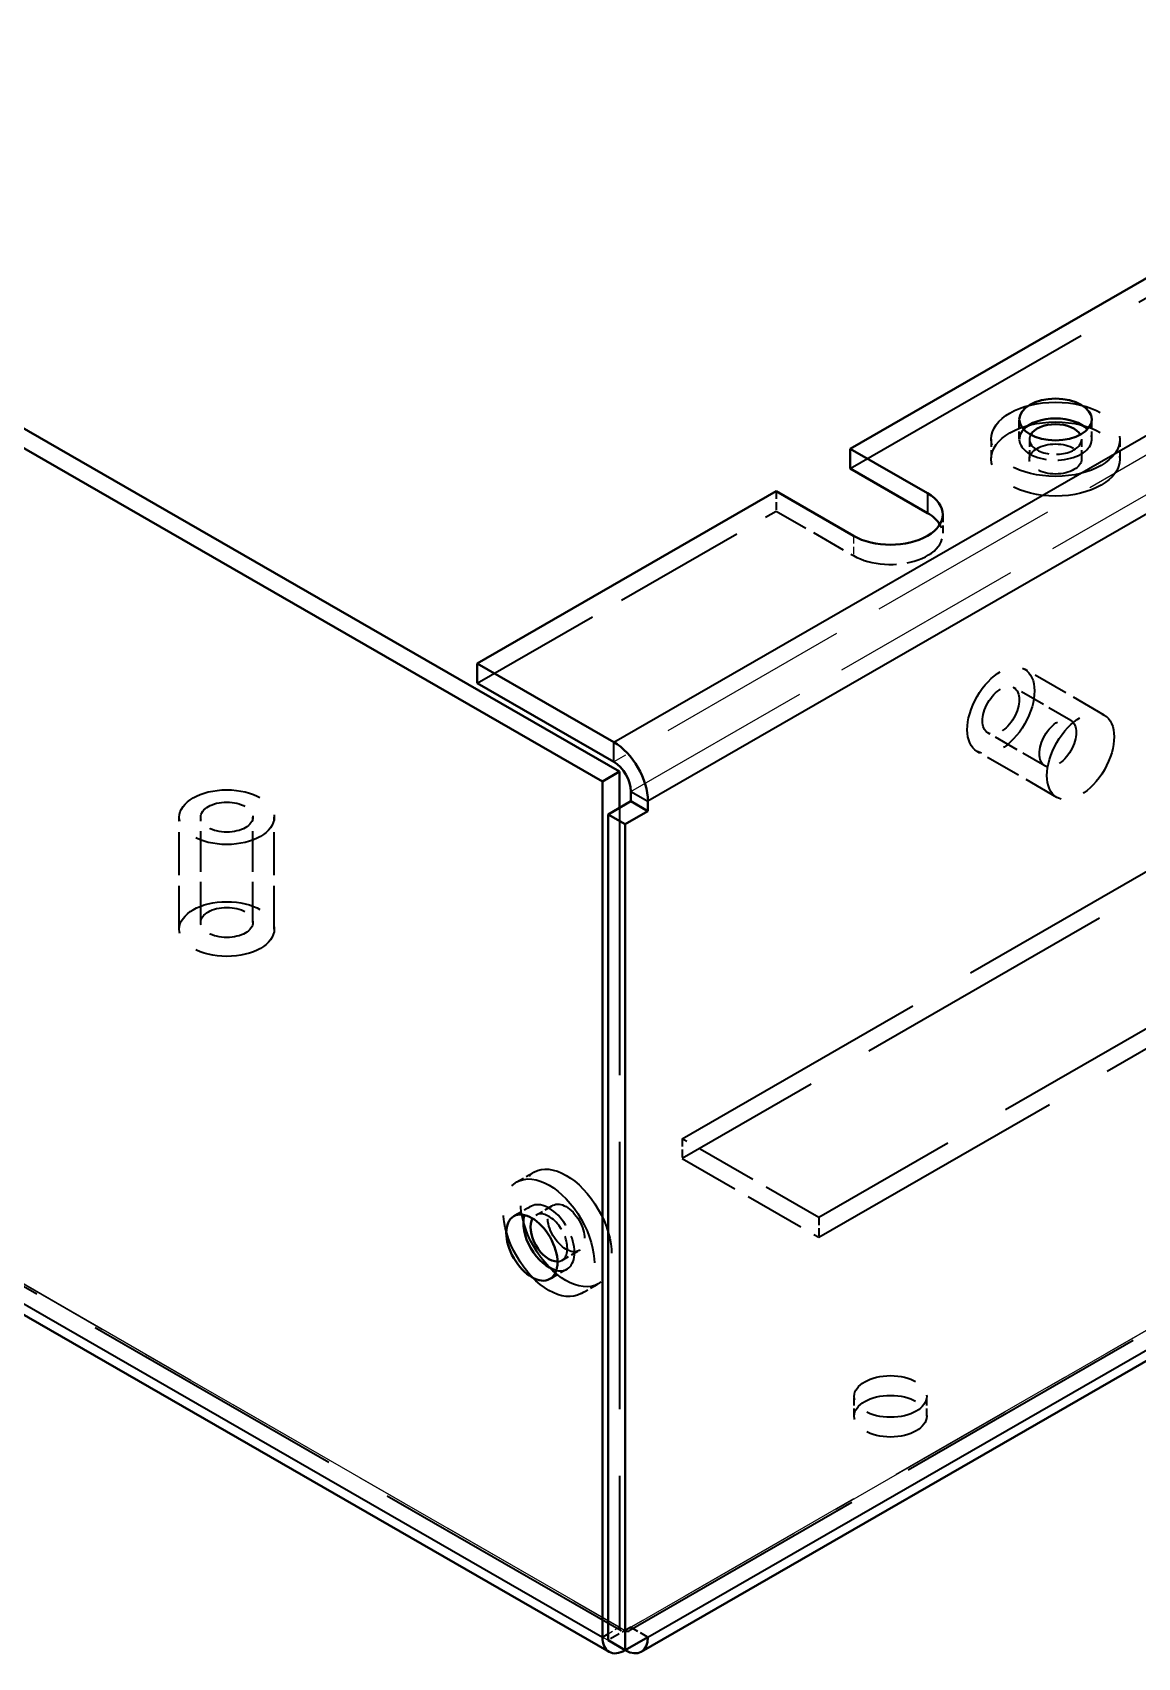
# Model space of a CAD drawing. Header units: millimetres. Extents: x 0 to 1188, y 0 to 840.
# Drawn here: x 1016.6 to 1050.9, y 628.6 to 679 of the extents above; entities that cross this region are included whole.
import ezdxf

# ---------------------------------------------------------------- set-up
doc = ezdxf.new("R2010")
doc.units = ezdxf.units.MM
doc.header["$LTSCALE"] = 2
doc.linetypes.add('DASHED', pattern=[0.2067, 0.1654, -0.0413])
for name, color, linetype, lineweight in [('가려진 것(ISO)', 2, 'DASHED', 35), ('가려진 좁은 것(ISO)', 2, 'DASHED', 25), ('가시적인 것(ISO)', 3, 'Continuous', 40), ('가시적인 좁은 것(ISO)', 3, 'Continuous', 35)]:
    doc.layers.add(name, color=color, linetype=linetype, lineweight=lineweight)

msp = doc.modelspace()

# ---------------------------------------------------------------- linework, layer by layer
at = {"layer": '가려진 것(ISO)', "ltscale": 25.036285}
msp.add_line((1041.952, 665.51), (1078.545, 686.582), dxfattribs=at)
at = {"layer": '가려진 것(ISO)', "ltscale": 24.391228}
msp.add_line((1120.654, 678.679), (1035.094, 629.408), dxfattribs=at)
at = {"layer": '가려진 것(ISO)', "ltscale": 25.337482}
msp.add_line((1034.844, 629.408), (953.372, 676.325), dxfattribs=at)
at = {"layer": '가려진 것(ISO)', "ltscale": 0.714161}
for p, q in [((1047.209, 666.416), (1047.209, 667.029)), ((1049.459, 666.416), (1049.459, 667.029)), ((1046.334, 666.416), (1046.334, 665.802)), ((1047.523, 666.416), (1047.523, 665.802)), ((1049.144, 666.416), (1049.144, 665.802)), ((1050.334, 666.416), (1050.334, 665.802)), ((1039.654, 664.799), (1039.654, 664.186)), ((1044.832, 664.077), (1044.832, 663.463)), ((1036.737, 644.69), (1036.737, 644.077)), ((1031.602, 643.351), (1032.133, 643.656)), ((1032.039, 642.593), (1031.509, 642.287)), ((1032.196, 642.32), (1032.726, 642.625)), ((1040.98, 642.247), (1040.98, 641.634)), ((1033.005, 640.915), (1033.535, 641.221)), ((1033.162, 640.643), (1032.631, 640.337)), ((1033.598, 639.885), (1034.129, 640.19)), ((1042.082, 636.076), (1042.082, 636.689)), ((1044.332, 636.076), (1044.332, 636.689)), ((1035.146, 629.523), (1035.676, 629.218))]:
    msp.add_line(p, q, dxfattribs=at)
at = {"layer": '가려진 것(ISO)', "ltscale": 12.499472}
msp.add_line((1030.373, 658.842), (1039.654, 664.186), dxfattribs=at)
at = {"layer": '가려진 것(ISO)', "ltscale": 3.237884}
msp.add_line((1039.654, 664.186), (1042.058, 662.802), dxfattribs=at)
at = {"layer": '가려진 것(ISO)', "ltscale": 3.333119}
for p, q in [((1049.847, 657.851), (1047.373, 659.276)), ((1048.375, 655.295), (1045.9, 656.72))]:
    msp.add_line(p, q, dxfattribs=at)
at = {"layer": '가려진 것(ISO)', "ltscale": 2.380771}
for p, q in [((1048.809, 657.683), (1047.041, 658.701)), ((1048, 656.278), (1046.232, 657.296))]:
    msp.add_line(p, q, dxfattribs=at)
at = {"layer": '가려진 것(ISO)', "ltscale": 24.995968}
for p, q in [((1036.737, 644.69), (1058.657, 657.313)), ((1058.657, 656.7), (1036.737, 644.077)), ((1062.9, 654.87), (1040.98, 642.247)), ((1040.98, 641.634), (1062.9, 654.257))]:
    msp.add_line(p, q, dxfattribs=at)
at = {"layer": '가려진 것(ISO)', "ltscale": 4.04738}
for p, q in [((1021.12, 651.205), (1021.12, 654.68)), ((1024.07, 651.205), (1024.07, 654.68))]:
    msp.add_line(p, q, dxfattribs=at)
at = {"layer": '가려진 것(ISO)', "ltscale": 3.809293}
for p, q in [((1021.784, 651.41), (1021.784, 654.68)), ((1023.405, 651.41), (1023.405, 654.68))]:
    msp.add_line(p, q, dxfattribs=at)
at = {"layer": '가려진 것(ISO)', "ltscale": 25.097536}
msp.add_line((1034.792, 654.97), (1034.792, 629.523), dxfattribs=at)
at = {"layer": '가려진 것(ISO)', "ltscale": 5.71399}
for p, q in [((1040.98, 642.247), (1036.737, 644.69)), ((1036.737, 644.077), (1040.98, 641.634))]:
    msp.add_line(p, q, dxfattribs=at)
at = {"layer": '가려진 것(ISO)', "ltscale": 0.952248}
msp.add_line((1035.146, 629.523), (1034.439, 629.116), dxfattribs=at)
at = {"layer": '가려진 것(ISO)', "ltscale": 11.967462}
for centre, major_axis, ratio in [((1048.334, 666.416), (-2, 0), 0.575862), ((1048.334, 665.802), (-2, 0), 0.575862), ((1033.131, 641.923), (-0.998, 1.733), 0.578093), ((1032.6, 641.618), (-0.998, 1.733), 0.578093)]:
    msp.add_ellipse(centre, major_axis=major_axis, ratio=ratio, dxfattribs=at)
at = {"layer": '가려진 것(ISO)', "ltscale": 4.422073}
msp.add_ellipse((1048.334, 666.416), major_axis=(-1.125, 0), ratio=0.575862, start_param=5.79023, end_param=9.917733, dxfattribs=at)
at = {"layer": '가려진 것(ISO)', "ltscale": 2.901975}
msp.add_ellipse((1048.334, 666.416), major_axis=(0.81, 0), ratio=0.575862, start_param=2.83251, end_param=6.592268, dxfattribs=at)
at = {"layer": '가려진 것(ISO)', "ltscale": 4.849754}
for centre, major_axis, ratio in [((1048.334, 665.802), (-0.811, 0), 0.575862), ((1046.636, 657.998), (-0.404, -0.702), 0.578093), ((1048.404, 656.98), (-0.404, -0.702), 0.578093), ((1022.595, 654.68), (-0.81, 0), 0.575862), ((1022.595, 651.41), (-0.811, 0), 0.575862), ((1033.131, 641.923), (-0.404, 0.702), 0.578093)]:
    msp.add_ellipse(centre, major_axis=major_axis, ratio=ratio, dxfattribs=at)
at = {"layer": '가려진 것(ISO)', "ltscale": 4.162821}
msp.add_ellipse((1043.207, 663.463), major_axis=(1.625, 0), ratio=0.575862, start_param=3.926991, end_param=6.61697, dxfattribs=at)
at = {"layer": '가려진 것(ISO)', "ltscale": 8.825976}
for centre, major_axis, ratio in [((1046.636, 657.998), (-0.736, -1.278), 0.578093), ((1049.111, 656.573), (-0.736, -1.278), 0.578093), ((1022.595, 654.68), (-1.475, 0), 0.575862), ((1022.595, 651.205), (-1.475, 0), 0.575862)]:
    msp.add_ellipse(centre, major_axis=major_axis, ratio=ratio, dxfattribs=at)
at = {"layer": '가려진 것(ISO)', "ltscale": 4.415424}
msp.add_ellipse((1032.6, 641.618), major_axis=(0.561, -0.975), ratio=0.578093, start_param=5.793333, end_param=9.91463, dxfattribs=at)
at = {"layer": '가려진 것(ISO)', "ltscale": 2.892508}
msp.add_ellipse((1032.6, 641.618), major_axis=(-0.404, 0.702), ratio=0.578093, start_param=2.838643, end_param=6.586135, dxfattribs=at)
at = {"layer": '가려진 것(ISO)', "ltscale": 6.731654}
for centre in [(1043.207, 636.689), (1043.207, 636.076)]:
    msp.add_ellipse(centre, major_axis=(-1.125, 0), ratio=0.575862, dxfattribs=at)
at = {"layer": '가려진 것(ISO)', "ltscale": 0.373886}
for major_axis, start_param, end_param in [((-0.125, -0.217), 5.495853, 7.06665), ((0.125, -0.217), 5.499721, 7.070517)]:
    msp.add_ellipse((1034.969, 629.625), major_axis=major_axis, ratio=0.578093, start_param=start_param, end_param=end_param, dxfattribs=at)
at = {"layer": '가려진 좁은 것(ISO)', "ltscale": 18.293421}
for p, q in [((1120.176, 705.669), (1034.616, 656.399)), ((1035.146, 655.48), (1120.706, 704.751)), ((1120.706, 678.794), (1035.146, 629.523)), ((1034.969, 629.42), (1120.529, 678.691)), ((1120.529, 678.078), (1034.969, 628.807))]:
    msp.add_line(p, q, dxfattribs=at)
at = {"layer": '가려진 좁은 것(ISO)', "ltscale": 18.58082}
for p, q in [((1034.792, 629.523), (953.32, 676.44)), ((953.497, 676.337), (1034.969, 629.42)), ((1034.969, 628.807), (953.497, 675.724))]:
    msp.add_line(p, q, dxfattribs=at)
at = {"layer": '가려진 좁은 것(ISO)', "ltscale": 0.714161}
msp.add_line((1042.058, 663.415), (1042.058, 662.802), dxfattribs=at)
at = {"layer": '가려진 좁은 것(ISO)', "ltscale": 0.476074}
msp.add_line((1034.439, 629.319), (1034.792, 629.523), dxfattribs=at)
at = {"layer": '가시적인 것(ISO)'}
for p, q in [((953.32, 703.01), (1034.792, 656.093)), ((952.79, 702.705), (1034.262, 655.788)), ((1041.952, 666.123), (1078.545, 687.195)), ((1121.028, 678.029), (1035.468, 628.758)), ((1034.47, 628.758), (952.998, 675.675)), ((1041.952, 665.51), (1041.952, 666.123)), ((1041.952, 666.123), (1044.356, 664.738)), ((1044.356, 664.125), (1041.952, 665.51)), ((1030.373, 659.455), (1039.654, 664.799)), ((1042.058, 663.415), (1039.654, 664.799)), ((1034.616, 657.012), (1030.373, 659.455)), ((1030.373, 658.842), (1030.373, 659.455)), ((1030.373, 658.842), (1034.616, 656.399)), ((1034.792, 656.093), (1034.262, 655.788)), ((1034.792, 656.093), (1034.792, 654.97)), ((1034.262, 655.788), (1034.262, 629.218)), ((1034.439, 654.766), (1035.146, 655.173)), ((1035.146, 655.173), (1035.146, 655.48)), ((1035.146, 655.173), (1035.676, 654.868)), ((1035.676, 655.175), (1035.676, 654.868)), ((1034.969, 654.461), (1034.439, 654.766)), ((1034.439, 654.766), (1034.439, 629.116)), ((1035.676, 654.868), (1034.969, 654.461)), ((1034.969, 628.81), (1034.969, 654.461)), ((1034.439, 629.116), (1034.969, 628.81)), ((1034.969, 628.81), (1035.676, 629.218)), ((1034.969, 628.81), (1034.969, 628.807))]:
    msp.add_line(p, q, dxfattribs=at)
for centre, major_axis, ratio in [((1048.334, 667.029), (-1.125, 0), 0.575862), ((1032.07, 641.312), (-0.561, 0.975), 0.578093)]:
    msp.add_ellipse(centre, major_axis=major_axis, ratio=ratio, dxfattribs=at)
for centre, major_axis, ratio, start_param, end_param in [((1048.334, 666.416), (-1.125, 0), 0.575862, 3.634548, 5.79023), ((1048.334, 666.416), (-0.81, 0), 0.575862, 3.450675, 5.974103), ((1043.207, 664.077), (1.625, 0), 0.575862, 3.926991, 7.068583), ((1043.207, 663.463), (1.625, 0), 0.575862, 0.333785, 0.785398), ((1034.616, 655.785), (-0.749, 1.3), 0.578093, 3.928925, 5.499721), ((1034.616, 655.785), (0.374, -0.65), 0.578093, 0.787332, 2.358128), ((1032.6, 641.618), (0.561, -0.975), 0.578093, 3.631445, 5.793333), ((1032.6, 641.618), (0.404, -0.702), 0.578093, 3.444543, 5.980235), ((1034.969, 629.625), (-0.499, -0.867), 0.578093, 5.495853, 7.06665), ((1034.969, 629.625), (0.499, -0.867), 0.578093, 5.499721, 7.070517)]:
    msp.add_ellipse(centre, major_axis=major_axis, ratio=ratio, start_param=start_param, end_param=end_param, dxfattribs=at)
at = {"layer": '가시적인 좁은 것(ISO)'}
for p, q in [((1034.616, 657.012), (1120.176, 706.282)), ((1121.236, 704.445), (1035.676, 655.175)), ((1035.676, 629.218), (1121.236, 678.488)), ((952.79, 676.134), (1034.262, 629.218)), ((1044.356, 664.738), (1044.356, 664.125)), ((1034.616, 656.399), (1034.616, 657.012)), ((1035.146, 655.48), (1035.676, 655.175)), ((1034.262, 629.218), (1034.439, 629.319))]:
    msp.add_line(p, q, dxfattribs=at)

doc.saveas('drawing.dxf')
